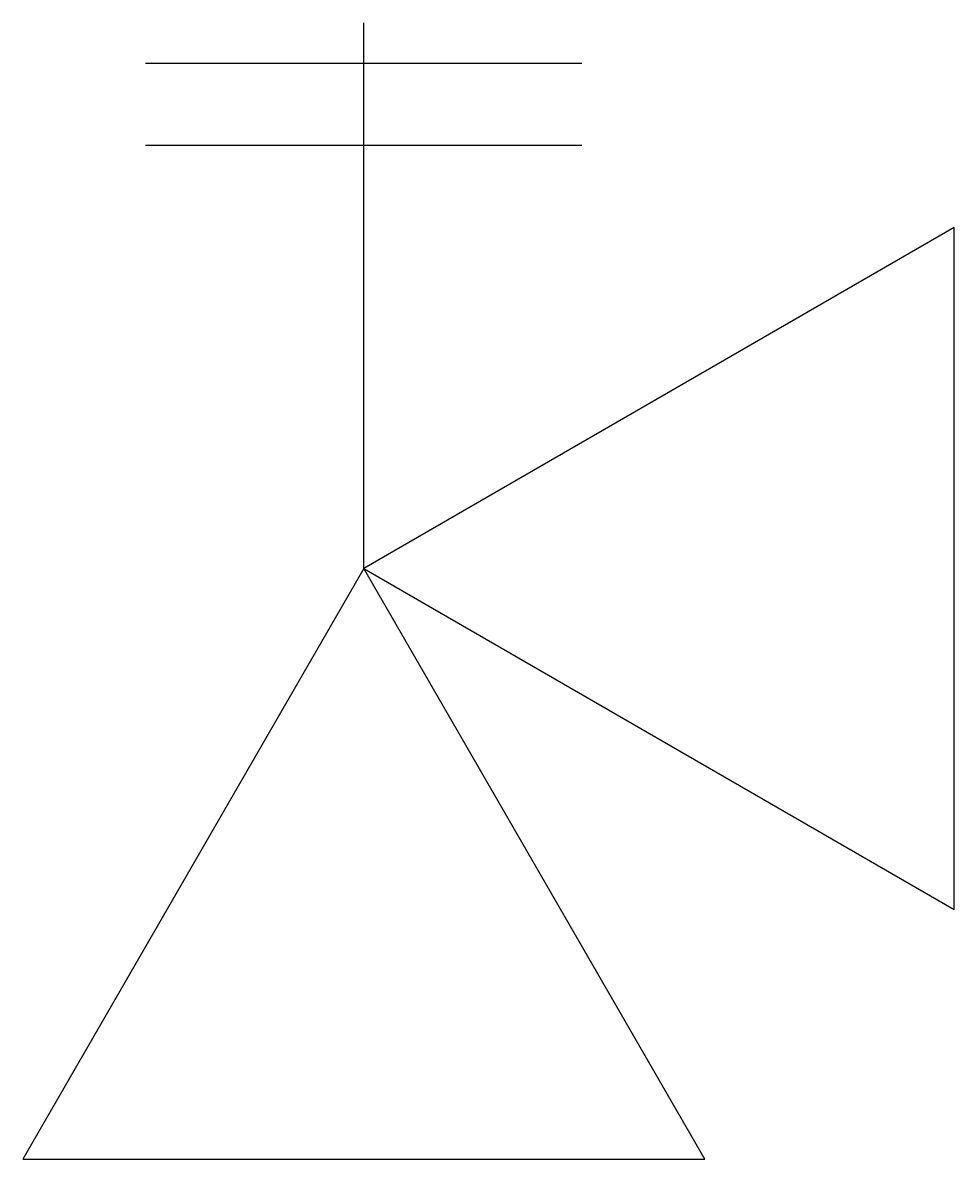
# Model space of a CAD drawing. Header units: millimetres. Extents: x -10134.442 to -10134.196, y 47.138 to 47.438.
import ezdxf

# ---------------------------------------------------------------- set-up
doc = ezdxf.new("R2010")
doc.units = ezdxf.units.MM
doc.header["$LTSCALE"] = 10
doc.layers.add('Tub_Válvulas', color=2, linetype='Continuous')

msp = doc.modelspace()

# ---------------------------------------------------------------- linework, layer by layer
at = {"layer": 'Tub_Válvulas'}
for p, q in [((-10134.35218, 47.29426), (-10134.35218, 47.43826)), ((-10134.29458, 47.42746), (-10134.40978, 47.42746)), ((-10134.29458, 47.40586), (-10134.40978, 47.40586))]:
    msp.add_line(p, q, dxfattribs=at)
for points in [[(-10134.1963, 47.20426), (-10134.1963, 47.38426), (-10134.35218, 47.29426)], [(-10134.44218, 47.13837), (-10134.26218, 47.13837), (-10134.35218, 47.29426)]]:
    msp.add_lwpolyline(points, close=True, dxfattribs=at)

doc.saveas('drawing.dxf')
